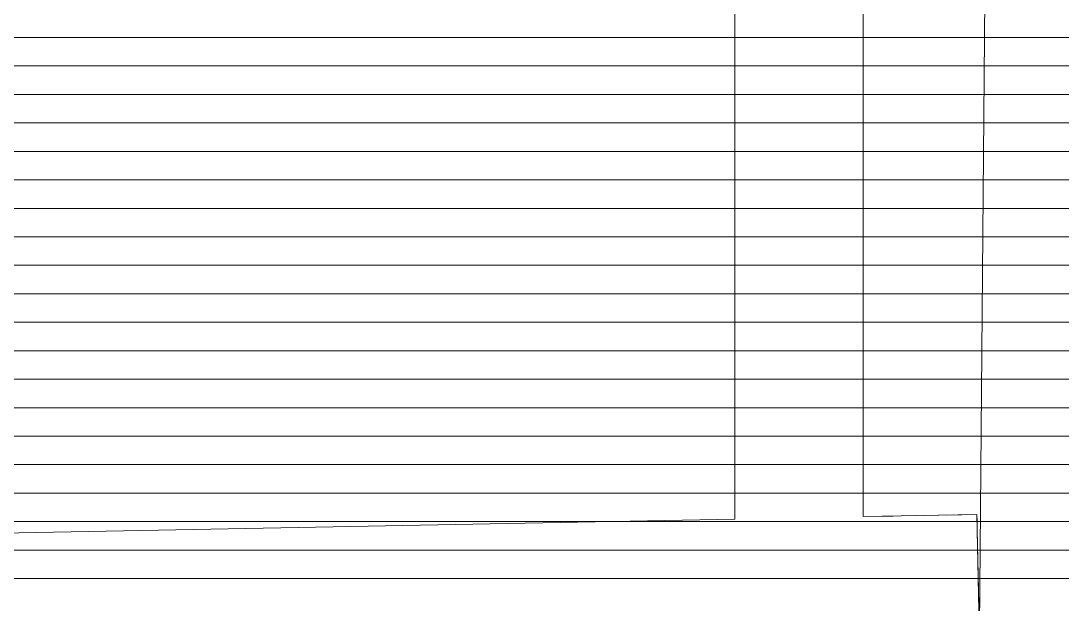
# Model space of a CAD drawing. Header units: metres. Extents: x 48 to 635, y -15 to 39.
# Drawn here: x 71.022 to 74.677, y 6.365 to 8.414 of the extents above; entities that cross this region are included whole.
import ezdxf

# ---------------------------------------------------------------- set-up
doc = ezdxf.new("R2010")
doc.units = ezdxf.units.M
doc.header["$MEASUREMENT"] = 0
for name, pattern in [('Dashed', [0.211667, 0.105833, -0.105833]), ('Dot & Dashed', [0.335139, 0.15875, -0.088194, 0, -0.088194]), ('Wipeout_Contour', [1, 0, -1])]:
    doc.linetypes.add(name, pattern=pattern)
for name, color, linetype in [('2D Drafting - General', 7, 'Continuous'), ('Interior - Furniture', 7, 'Continuous'), ('Shell - Roof', 7, 'Continuous'), ('Structural - Bearing', 7, 'Continuous'), ('Structural - Grid', 7, 'Continuous')]:
    doc.layers.add(name, color=color, linetype=linetype)

# ---------------------------------------------------------------- blocks, each defined once
blk = doc.blocks.new('*X20')
at = {"layer": 'Shell - Roof', "color": 23, "linetype": 'Continuous', "lineweight": 13, "true_color": 0xbf8080}
for p, q in [((70.909, 8.3551), (71.1552, 8.3551)), ((70.909, 8.3551), (71.1552, 8.3551)), ((71.1552, 8.3551), (71.4014, 8.3551)), ((71.1552, 8.3551), (71.4014, 8.3551)), ((71.4014, 8.3551), (71.6476, 8.3551)), ((71.4014, 8.3551), (71.6476, 8.3551)), ((71.6476, 8.3551), (71.8938, 8.3551)), ((71.6476, 8.3551), (71.8938, 8.3551)), ((71.8938, 8.3551), (72.14, 8.3551)), ((71.8938, 8.3551), (72.14, 8.3551)), ((72.14, 8.3551), (72.3862, 8.3551)), ((72.14, 8.3551), (72.3862, 8.3551)), ((72.3862, 8.3551), (72.6324, 8.3551)), ((72.3862, 8.3551), (72.6324, 8.3551)), ((72.6324, 8.3551), (72.8786, 8.3551)), ((72.6324, 8.3551), (72.8786, 8.3551)), ((72.8786, 8.3551), (73.1248, 8.3551)), ((72.8786, 8.3551), (73.1248, 8.3551)), ((73.1248, 8.3551), (73.371, 8.3551)), ((73.1248, 8.3551), (73.371, 8.3551)), ((73.371, 8.3551), (73.6172, 8.3551)), ((73.371, 8.3551), (73.6172, 8.3551)), ((73.6172, 8.3551), (73.8634, 8.3551)), ((73.6172, 8.3551), (73.8634, 8.3551)), ((73.8634, 8.3551), (74.1096, 8.3551)), ((73.8634, 8.3551), (74.1096, 8.3551)), ((74.1096, 8.3551), (74.3558, 8.3551)), ((74.1096, 8.3551), (74.3558, 8.3551)), ((74.3558, 8.3551), (74.602, 8.3551)), ((74.3558, 8.3551), (74.602, 8.3551)), ((74.602, 8.3551), (74.8482, 8.3551)), ((74.602, 8.3551), (74.8482, 8.3551)), ((70.909, 8.2551), (71.1552, 8.2551)), ((70.909, 8.2551), (71.1552, 8.2551)), ((71.1552, 8.2551), (71.4014, 8.2551)), ((71.1552, 8.2551), (71.4014, 8.2551)), ((71.4014, 8.2551), (71.6476, 8.2551)), ((71.4014, 8.2551), (71.6476, 8.2551)), ((71.6476, 8.2551), (71.8938, 8.2551)), ((71.6476, 8.2551), (71.8938, 8.2551)), ((71.8938, 8.2551), (72.14, 8.2551)), ((71.8938, 8.2551), (72.14, 8.2551)), ((72.14, 8.2551), (72.3862, 8.2551)), ((72.14, 8.2551), (72.3862, 8.2551)), ((72.3862, 8.2551), (72.6324, 8.2551)), ((72.3862, 8.2551), (72.6324, 8.2551)), ((72.6324, 8.2551), (72.8786, 8.2551)), ((72.6324, 8.2551), (72.8786, 8.2551)), ((72.8786, 8.2551), (73.1248, 8.2551)), ((72.8786, 8.2551), (73.1248, 8.2551)), ((73.1248, 8.2551), (73.371, 8.2551)), ((73.1248, 8.2551), (73.371, 8.2551)), ((73.371, 8.2551), (73.6172, 8.2551)), ((73.371, 8.2551), (73.6172, 8.2551)), ((73.6172, 8.2551), (73.8634, 8.2551)), ((73.6172, 8.2551), (73.8634, 8.2551)), ((73.8634, 8.2551), (74.1096, 8.2551)), ((73.8634, 8.2551), (74.1096, 8.2551)), ((74.1096, 8.2551), (74.3558, 8.2551)), ((74.1096, 8.2551), (74.3558, 8.2551)), ((74.3558, 8.2551), (74.602, 8.2551)), ((74.3558, 8.2551), (74.602, 8.2551)), ((74.602, 8.2551), (74.8482, 8.2551)), ((74.602, 8.2551), (74.8482, 8.2551)), ((70.909, 8.1551), (71.1552, 8.1551)), ((70.909, 8.1551), (71.1552, 8.1551)), ((71.1552, 8.1551), (71.4014, 8.1551)), ((71.1552, 8.1551), (71.4014, 8.1551)), ((71.4014, 8.1551), (71.6476, 8.1551)), ((71.4014, 8.1551), (71.6476, 8.1551)), ((71.6476, 8.1551), (71.8938, 8.1551)), ((71.6476, 8.1551), (71.8938, 8.1551)), ((71.8938, 8.1551), (72.14, 8.1551)), ((71.8938, 8.1551), (72.14, 8.1551)), ((72.14, 8.1551), (72.3862, 8.1551)), ((72.14, 8.1551), (72.3862, 8.1551)), ((72.3862, 8.1551), (72.6324, 8.1551)), ((72.3862, 8.1551), (72.6324, 8.1551)), ((72.6324, 8.1551), (72.8786, 8.1551)), ((72.6324, 8.1551), (72.8786, 8.1551)), ((72.8786, 8.1551), (73.1248, 8.1551)), ((72.8786, 8.1551), (73.1248, 8.1551)), ((73.1248, 8.1551), (73.371, 8.1551)), ((73.1248, 8.1551), (73.371, 8.1551)), ((73.371, 8.1551), (73.6172, 8.1551)), ((73.371, 8.1551), (73.6172, 8.1551)), ((73.6172, 8.1551), (73.8634, 8.1551)), ((73.6172, 8.1551), (73.8634, 8.1551)), ((73.8634, 8.1551), (74.1096, 8.1551)), ((73.8634, 8.1551), (74.1096, 8.1551)), ((74.1096, 8.1551), (74.3558, 8.1551)), ((74.1096, 8.1551), (74.3558, 8.1551)), ((74.3558, 8.1551), (74.602, 8.1551)), ((74.3558, 8.1551), (74.602, 8.1551)), ((74.602, 8.1551), (74.8482, 8.1551)), ((74.602, 8.1551), (74.8482, 8.1551)), ((70.909, 8.0551), (71.1552, 8.0551)), ((70.909, 8.0551), (71.1552, 8.0551)), ((71.1552, 8.0551), (71.4014, 8.0551)), ((71.1552, 8.0551), (71.4014, 8.0551)), ((71.4014, 8.0551), (71.6476, 8.0551)), ((71.4014, 8.0551), (71.6476, 8.0551)), ((71.6476, 8.0551), (71.8938, 8.0551)), ((71.6476, 8.0551), (71.8938, 8.0551)), ((71.8938, 8.0551), (72.14, 8.0551)), ((71.8938, 8.0551), (72.14, 8.0551)), ((72.14, 8.0551), (72.3862, 8.0551)), ((72.14, 8.0551), (72.3862, 8.0551)), ((72.3862, 8.0551), (72.6324, 8.0551)), ((72.3862, 8.0551), (72.6324, 8.0551)), ((72.6324, 8.0551), (72.8786, 8.0551)), ((72.6324, 8.0551), (72.8786, 8.0551)), ((72.8786, 8.0551), (73.1248, 8.0551)), ((72.8786, 8.0551), (73.1248, 8.0551)), ((73.1248, 8.0551), (73.371, 8.0551)), ((73.1248, 8.0551), (73.371, 8.0551)), ((73.371, 8.0551), (73.6172, 8.0551)), ((73.371, 8.0551), (73.6172, 8.0551)), ((73.6172, 8.0551), (73.8634, 8.0551)), ((73.6172, 8.0551), (73.8634, 8.0551)), ((73.8634, 8.0551), (74.1096, 8.0551)), ((73.8634, 8.0551), (74.1096, 8.0551)), ((74.1096, 8.0551), (74.3558, 8.0551)), ((74.1096, 8.0551), (74.3558, 8.0551)), ((74.3558, 8.0551), (74.602, 8.0551)), ((74.3558, 8.0551), (74.602, 8.0551)), ((74.602, 8.0551), (74.8482, 8.0551)), ((74.602, 8.0551), (74.8482, 8.0551)), ((70.909, 7.9551), (71.1552, 7.9551)), ((70.909, 7.9551), (71.1552, 7.9551)), ((71.1552, 7.9551), (71.4014, 7.9551)), ((71.1552, 7.9551), (71.4014, 7.9551)), ((71.4014, 7.9551), (71.6476, 7.9551)), ((71.4014, 7.9551), (71.6476, 7.9551)), ((71.6476, 7.9551), (71.8938, 7.9551)), ((71.6476, 7.9551), (71.8938, 7.9551)), ((71.8938, 7.9551), (72.14, 7.9551)), ((71.8938, 7.9551), (72.14, 7.9551)), ((72.14, 7.9551), (72.3862, 7.9551)), ((72.14, 7.9551), (72.3862, 7.9551)), ((72.3862, 7.9551), (72.6324, 7.9551)), ((72.3862, 7.9551), (72.6324, 7.9551)), ((72.6324, 7.9551), (72.8786, 7.9551)), ((72.6324, 7.9551), (72.8786, 7.9551)), ((72.8786, 7.9551), (73.1248, 7.9551)), ((72.8786, 7.9551), (73.1248, 7.9551)), ((73.1248, 7.9551), (73.371, 7.9551)), ((73.1248, 7.9551), (73.371, 7.9551)), ((73.371, 7.9551), (73.6172, 7.9551)), ((73.371, 7.9551), (73.6172, 7.9551)), ((73.6172, 7.9551), (73.8634, 7.9551)), ((73.6172, 7.9551), (73.8634, 7.9551)), ((73.8634, 7.9551), (74.1096, 7.9551)), ((73.8634, 7.9551), (74.1096, 7.9551)), ((74.1096, 7.9551), (74.3558, 7.9551)), ((74.1096, 7.9551), (74.3558, 7.9551)), ((74.3558, 7.9551), (74.602, 7.9551)), ((74.3558, 7.9551), (74.602, 7.9551)), ((74.602, 7.9551), (74.8482, 7.9551)), ((74.602, 7.9551), (74.8482, 7.9551)), ((70.909, 7.8551), (71.1552, 7.8551)), ((70.909, 7.8551), (71.1552, 7.8551)), ((71.1552, 7.8551), (71.4014, 7.8551)), ((71.1552, 7.8551), (71.4014, 7.8551)), ((71.4014, 7.8551), (71.6476, 7.8551)), ((71.4014, 7.8551), (71.6476, 7.8551)), ((71.6476, 7.8551), (71.8938, 7.8551)), ((71.6476, 7.8551), (71.8938, 7.8551)), ((71.8938, 7.8551), (72.14, 7.8551)), ((71.8938, 7.8551), (72.14, 7.8551)), ((72.14, 7.8551), (72.3862, 7.8551)), ((72.14, 7.8551), (72.3862, 7.8551)), ((72.3862, 7.8551), (72.6324, 7.8551)), ((72.3862, 7.8551), (72.6324, 7.8551)), ((72.6324, 7.8551), (72.8786, 7.8551)), ((72.6324, 7.8551), (72.8786, 7.8551)), ((72.8786, 7.8551), (73.1248, 7.8551)), ((72.8786, 7.8551), (73.1248, 7.8551)), ((73.1248, 7.8551), (73.371, 7.8551)), ((73.1248, 7.8551), (73.371, 7.8551)), ((73.371, 7.8551), (73.6172, 7.8551)), ((73.371, 7.8551), (73.6172, 7.8551)), ((73.6172, 7.8551), (73.8634, 7.8551)), ((73.6172, 7.8551), (73.8634, 7.8551)), ((73.8634, 7.8551), (74.1096, 7.8551)), ((73.8634, 7.8551), (74.1096, 7.8551)), ((74.1096, 7.8551), (74.3558, 7.8551)), ((74.1096, 7.8551), (74.3558, 7.8551)), ((74.3558, 7.8551), (74.602, 7.8551)), ((74.3558, 7.8551), (74.602, 7.8551)), ((74.602, 7.8551), (74.8482, 7.8551)), ((74.602, 7.8551), (74.8482, 7.8551)), ((70.909, 7.7551), (71.1552, 7.7551)), ((70.909, 7.7551), (71.1552, 7.7551)), ((71.1552, 7.7551), (71.4014, 7.7551)), ((71.1552, 7.7551), (71.4014, 7.7551)), ((71.4014, 7.7551), (71.6476, 7.7551)), ((71.4014, 7.7551), (71.6476, 7.7551)), ((71.6476, 7.7551), (71.8938, 7.7551)), ((71.6476, 7.7551), (71.8938, 7.7551)), ((71.8938, 7.7551), (72.14, 7.7551)), ((71.8938, 7.7551), (72.14, 7.7551)), ((72.14, 7.7551), (72.3862, 7.7551)), ((72.14, 7.7551), (72.3862, 7.7551)), ((72.3862, 7.7551), (72.6324, 7.7551)), ((72.3862, 7.7551), (72.6324, 7.7551)), ((72.6324, 7.7551), (72.8786, 7.7551)), ((72.6324, 7.7551), (72.8786, 7.7551)), ((72.8786, 7.7551), (73.1248, 7.7551)), ((72.8786, 7.7551), (73.1248, 7.7551)), ((73.1248, 7.7551), (73.371, 7.7551)), ((73.1248, 7.7551), (73.371, 7.7551)), ((73.371, 7.7551), (73.6172, 7.7551)), ((73.371, 7.7551), (73.6172, 7.7551)), ((73.6172, 7.7551), (73.8634, 7.7551)), ((73.6172, 7.7551), (73.8634, 7.7551)), ((73.8634, 7.7551), (74.1096, 7.7551)), ((73.8634, 7.7551), (74.1096, 7.7551)), ((74.1096, 7.7551), (74.3558, 7.7551)), ((74.1096, 7.7551), (74.3558, 7.7551)), ((74.3558, 7.7551), (74.602, 7.7551)), ((74.3558, 7.7551), (74.602, 7.7551)), ((74.602, 7.7551), (74.8482, 7.7551)), ((74.602, 7.7551), (74.8482, 7.7551)), ((70.909, 7.6551), (71.1552, 7.6551)), ((70.909, 7.6551), (71.1552, 7.6551)), ((71.1552, 7.6551), (71.4014, 7.6551)), ((71.1552, 7.6551), (71.4014, 7.6551)), ((71.4014, 7.6551), (71.6476, 7.6551)), ((71.4014, 7.6551), (71.6476, 7.6551)), ((71.6476, 7.6551), (71.8938, 7.6551)), ((71.6476, 7.6551), (71.8938, 7.6551)), ((71.8938, 7.6551), (72.14, 7.6551)), ((71.8938, 7.6551), (72.14, 7.6551)), ((72.14, 7.6551), (72.3862, 7.6551)), ((72.14, 7.6551), (72.3862, 7.6551)), ((72.3862, 7.6551), (72.6324, 7.6551)), ((72.3862, 7.6551), (72.6324, 7.6551)), ((72.6324, 7.6551), (72.8786, 7.6551)), ((72.6324, 7.6551), (72.8786, 7.6551)), ((72.8786, 7.6551), (73.1248, 7.6551)), ((72.8786, 7.6551), (73.1248, 7.6551)), ((73.1248, 7.6551), (73.371, 7.6551)), ((73.1248, 7.6551), (73.371, 7.6551)), ((73.371, 7.6551), (73.6172, 7.6551)), ((73.371, 7.6551), (73.6172, 7.6551)), ((73.6172, 7.6551), (73.8634, 7.6551)), ((73.6172, 7.6551), (73.8634, 7.6551)), ((73.8634, 7.6551), (74.1096, 7.6551)), ((73.8634, 7.6551), (74.1096, 7.6551)), ((74.1096, 7.6551), (74.3558, 7.6551)), ((74.1096, 7.6551), (74.3558, 7.6551)), ((74.3558, 7.6551), (74.602, 7.6551)), ((74.3558, 7.6551), (74.602, 7.6551)), ((74.602, 7.6551), (74.8482, 7.6551)), ((74.602, 7.6551), (74.8482, 7.6551)), ((70.909, 7.5551), (71.1552, 7.5551)), ((70.909, 7.5551), (71.1552, 7.5551)), ((71.1552, 7.5551), (71.4014, 7.5551)), ((71.1552, 7.5551), (71.4014, 7.5551)), ((71.4014, 7.5551), (71.6476, 7.5551)), ((71.4014, 7.5551), (71.6476, 7.5551)), ((71.6476, 7.5551), (71.8938, 7.5551)), ((71.6476, 7.5551), (71.8938, 7.5551)), ((71.8938, 7.5551), (72.14, 7.5551)), ((71.8938, 7.5551), (72.14, 7.5551)), ((72.14, 7.5551), (72.3862, 7.5551)), ((72.14, 7.5551), (72.3862, 7.5551)), ((72.3862, 7.5551), (72.6324, 7.5551)), ((72.3862, 7.5551), (72.6324, 7.5551)), ((72.6324, 7.5551), (72.8786, 7.5551)), ((72.6324, 7.5551), (72.8786, 7.5551)), ((72.8786, 7.5551), (73.1248, 7.5551)), ((72.8786, 7.5551), (73.1248, 7.5551)), ((73.1248, 7.5551), (73.371, 7.5551)), ((73.1248, 7.5551), (73.371, 7.5551)), ((73.371, 7.5551), (73.6172, 7.5551)), ((73.371, 7.5551), (73.6172, 7.5551)), ((73.6172, 7.5551), (73.8634, 7.5551)), ((73.6172, 7.5551), (73.8634, 7.5551)), ((73.8634, 7.5551), (74.1096, 7.5551)), ((73.8634, 7.5551), (74.1096, 7.5551)), ((74.1096, 7.5551), (74.3558, 7.5551)), ((74.1096, 7.5551), (74.3558, 7.5551)), ((74.3558, 7.5551), (74.602, 7.5551)), ((74.3558, 7.5551), (74.602, 7.5551)), ((74.602, 7.5551), (74.8482, 7.5551)), ((74.602, 7.5551), (74.8482, 7.5551)), ((70.909, 7.4551), (71.1552, 7.4551)), ((70.909, 7.4551), (71.1552, 7.4551)), ((71.1552, 7.4551), (71.4014, 7.4551)), ((71.1552, 7.4551), (71.4014, 7.4551)), ((71.4014, 7.4551), (71.6476, 7.4551)), ((71.4014, 7.4551), (71.6476, 7.4551)), ((71.6476, 7.4551), (71.8938, 7.4551)), ((71.6476, 7.4551), (71.8938, 7.4551)), ((71.8938, 7.4551), (72.14, 7.4551)), ((71.8938, 7.4551), (72.14, 7.4551)), ((72.14, 7.4551), (72.3862, 7.4551)), ((72.14, 7.4551), (72.3862, 7.4551)), ((72.3862, 7.4551), (72.6324, 7.4551)), ((72.3862, 7.4551), (72.6324, 7.4551)), ((72.6324, 7.4551), (72.8786, 7.4551)), ((72.6324, 7.4551), (72.8786, 7.4551)), ((72.8786, 7.4551), (73.1248, 7.4551)), ((72.8786, 7.4551), (73.1248, 7.4551)), ((73.1248, 7.4551), (73.371, 7.4551)), ((73.1248, 7.4551), (73.371, 7.4551)), ((73.371, 7.4551), (73.6172, 7.4551)), ((73.371, 7.4551), (73.6172, 7.4551)), ((73.6172, 7.4551), (73.8634, 7.4551)), ((73.6172, 7.4551), (73.8634, 7.4551)), ((73.8634, 7.4551), (74.1096, 7.4551)), ((73.8634, 7.4551), (74.1096, 7.4551)), ((74.1096, 7.4551), (74.3558, 7.4551)), ((74.1096, 7.4551), (74.3558, 7.4551)), ((74.3558, 7.4551), (74.602, 7.4551)), ((74.3558, 7.4551), (74.602, 7.4551)), ((74.602, 7.4551), (74.8482, 7.4551)), ((74.602, 7.4551), (74.8482, 7.4551)), ((70.909, 7.3551), (71.1552, 7.3551)), ((70.909, 7.3551), (71.1552, 7.3551)), ((71.1552, 7.3551), (71.4014, 7.3551)), ((71.1552, 7.3551), (71.4014, 7.3551)), ((71.4014, 7.3551), (71.6476, 7.3551)), ((71.4014, 7.3551), (71.6476, 7.3551)), ((71.6476, 7.3551), (71.8938, 7.3551)), ((71.6476, 7.3551), (71.8938, 7.3551)), ((71.8938, 7.3551), (72.14, 7.3551)), ((71.8938, 7.3551), (72.14, 7.3551)), ((72.14, 7.3551), (72.3862, 7.3551)), ((72.14, 7.3551), (72.3862, 7.3551)), ((72.3862, 7.3551), (72.6324, 7.3551)), ((72.3862, 7.3551), (72.6324, 7.3551)), ((72.6324, 7.3551), (72.8786, 7.3551)), ((72.6324, 7.3551), (72.8786, 7.3551)), ((72.8786, 7.3551), (73.1248, 7.3551)), ((72.8786, 7.3551), (73.1248, 7.3551)), ((73.1248, 7.3551), (73.371, 7.3551)), ((73.1248, 7.3551), (73.371, 7.3551)), ((73.371, 7.3551), (73.6172, 7.3551)), ((73.371, 7.3551), (73.6172, 7.3551)), ((73.6172, 7.3551), (73.8634, 7.3551)), ((73.6172, 7.3551), (73.8634, 7.3551)), ((73.8634, 7.3551), (74.1096, 7.3551)), ((73.8634, 7.3551), (74.1096, 7.3551)), ((74.1096, 7.3551), (74.3558, 7.3551)), ((74.1096, 7.3551), (74.3558, 7.3551)), ((74.3558, 7.3551), (74.602, 7.3551)), ((74.3558, 7.3551), (74.602, 7.3551)), ((74.602, 7.3551), (74.8482, 7.3551)), ((74.602, 7.3551), (74.8482, 7.3551)), ((70.909, 7.2551), (71.1552, 7.2551)), ((70.909, 7.2551), (71.1552, 7.2551)), ((71.1552, 7.2551), (71.4014, 7.2551)), ((71.1552, 7.2551), (71.4014, 7.2551)), ((71.4014, 7.2551), (71.6476, 7.2551)), ((71.4014, 7.2551), (71.6476, 7.2551)), ((71.6476, 7.2551), (71.8938, 7.2551)), ((71.6476, 7.2551), (71.8938, 7.2551)), ((71.8938, 7.2551), (72.14, 7.2551)), ((71.8938, 7.2551), (72.14, 7.2551)), ((72.14, 7.2551), (72.3862, 7.2551)), ((72.14, 7.2551), (72.3862, 7.2551)), ((72.3862, 7.2551), (72.6324, 7.2551)), ((72.3862, 7.2551), (72.6324, 7.2551)), ((72.6324, 7.2551), (72.8786, 7.2551)), ((72.6324, 7.2551), (72.8786, 7.2551)), ((72.8786, 7.2551), (73.1248, 7.2551)), ((72.8786, 7.2551), (73.1248, 7.2551)), ((73.1248, 7.2551), (73.371, 7.2551)), ((73.1248, 7.2551), (73.371, 7.2551)), ((73.371, 7.2551), (73.6172, 7.2551)), ((73.371, 7.2551), (73.6172, 7.2551)), ((73.6172, 7.2551), (73.8634, 7.2551)), ((73.6172, 7.2551), (73.8634, 7.2551)), ((73.8634, 7.2551), (74.1096, 7.2551)), ((73.8634, 7.2551), (74.1096, 7.2551)), ((74.1096, 7.2551), (74.3558, 7.2551)), ((74.1096, 7.2551), (74.3558, 7.2551)), ((74.3558, 7.2551), (74.602, 7.2551)), ((74.3558, 7.2551), (74.602, 7.2551)), ((74.602, 7.2551), (74.8482, 7.2551)), ((74.602, 7.2551), (74.8482, 7.2551)), ((70.909, 7.1551), (71.1552, 7.1551)), ((70.909, 7.1551), (71.1552, 7.1551)), ((71.1552, 7.1551), (71.4014, 7.1551)), ((71.1552, 7.1551), (71.4014, 7.1551)), ((71.4014, 7.1551), (71.6476, 7.1551)), ((71.4014, 7.1551), (71.6476, 7.1551)), ((71.6476, 7.1551), (71.8938, 7.1551)), ((71.6476, 7.1551), (71.8938, 7.1551)), ((71.8938, 7.1551), (72.14, 7.1551)), ((71.8938, 7.1551), (72.14, 7.1551)), ((72.14, 7.1551), (72.3862, 7.1551)), ((72.14, 7.1551), (72.3862, 7.1551)), ((72.3862, 7.1551), (72.6324, 7.1551)), ((72.3862, 7.1551), (72.6324, 7.1551)), ((72.6324, 7.1551), (72.8786, 7.1551)), ((72.6324, 7.1551), (72.8786, 7.1551)), ((72.8786, 7.1551), (73.1248, 7.1551)), ((72.8786, 7.1551), (73.1248, 7.1551)), ((73.1248, 7.1551), (73.371, 7.1551)), ((73.1248, 7.1551), (73.371, 7.1551)), ((73.371, 7.1551), (73.6172, 7.1551)), ((73.371, 7.1551), (73.6172, 7.1551)), ((73.6172, 7.1551), (73.8634, 7.1551)), ((73.6172, 7.1551), (73.8634, 7.1551)), ((73.8634, 7.1551), (74.1096, 7.1551)), ((73.8634, 7.1551), (74.1096, 7.1551)), ((74.1096, 7.1551), (74.3558, 7.1551)), ((74.1096, 7.1551), (74.3558, 7.1551)), ((74.3558, 7.1551), (74.602, 7.1551)), ((74.3558, 7.1551), (74.602, 7.1551)), ((74.602, 7.1551), (74.8482, 7.1551)), ((74.602, 7.1551), (74.8482, 7.1551)), ((70.909, 7.0551), (71.1552, 7.0551)), ((70.909, 7.0551), (71.1552, 7.0551)), ((71.1552, 7.0551), (71.4014, 7.0551)), ((71.1552, 7.0551), (71.4014, 7.0551)), ((71.4014, 7.0551), (71.6476, 7.0551)), ((71.4014, 7.0551), (71.6476, 7.0551)), ((71.6476, 7.0551), (71.8938, 7.0551)), ((71.6476, 7.0551), (71.8938, 7.0551)), ((71.8938, 7.0551), (72.14, 7.0551)), ((71.8938, 7.0551), (72.14, 7.0551)), ((72.14, 7.0551), (72.3862, 7.0551)), ((72.14, 7.0551), (72.3862, 7.0551)), ((72.3862, 7.0551), (72.6324, 7.0551)), ((72.3862, 7.0551), (72.6324, 7.0551)), ((72.6324, 7.0551), (72.8786, 7.0551)), ((72.6324, 7.0551), (72.8786, 7.0551)), ((72.8786, 7.0551), (73.1248, 7.0551)), ((72.8786, 7.0551), (73.1248, 7.0551)), ((73.1248, 7.0551), (73.371, 7.0551)), ((73.1248, 7.0551), (73.371, 7.0551)), ((73.371, 7.0551), (73.6172, 7.0551)), ((73.371, 7.0551), (73.6172, 7.0551)), ((73.6172, 7.0551), (73.8634, 7.0551)), ((73.6172, 7.0551), (73.8634, 7.0551)), ((73.8634, 7.0551), (74.1096, 7.0551)), ((73.8634, 7.0551), (74.1096, 7.0551)), ((74.1096, 7.0551), (74.3558, 7.0551)), ((74.1096, 7.0551), (74.3558, 7.0551)), ((74.3558, 7.0551), (74.602, 7.0551)), ((74.3558, 7.0551), (74.602, 7.0551)), ((74.602, 7.0551), (74.8482, 7.0551)), ((74.602, 7.0551), (74.8482, 7.0551)), ((70.909, 6.9551), (71.1552, 6.9551)), ((70.909, 6.9551), (71.1552, 6.9551)), ((71.1552, 6.9551), (71.4014, 6.9551)), ((71.1552, 6.9551), (71.4014, 6.9551)), ((71.4014, 6.9551), (71.6476, 6.9551)), ((71.4014, 6.9551), (71.6476, 6.9551)), ((71.6476, 6.9551), (71.8938, 6.9551)), ((71.6476, 6.9551), (71.8938, 6.9551)), ((71.8938, 6.9551), (72.14, 6.9551)), ((71.8938, 6.9551), (72.14, 6.9551)), ((72.14, 6.9551), (72.3862, 6.9551)), ((72.14, 6.9551), (72.3862, 6.9551)), ((72.3862, 6.9551), (72.6324, 6.9551)), ((72.3862, 6.9551), (72.6324, 6.9551)), ((72.6324, 6.9551), (72.8786, 6.9551)), ((72.6324, 6.9551), (72.8786, 6.9551)), ((72.8786, 6.9551), (73.1248, 6.9551)), ((72.8786, 6.9551), (73.1248, 6.9551)), ((73.1248, 6.9551), (73.371, 6.9551)), ((73.1248, 6.9551), (73.371, 6.9551)), ((73.371, 6.9551), (73.6172, 6.9551)), ((73.371, 6.9551), (73.6172, 6.9551)), ((73.6172, 6.9551), (73.8634, 6.9551)), ((73.6172, 6.9551), (73.8634, 6.9551)), ((73.8634, 6.9551), (74.1096, 6.9551)), ((73.8634, 6.9551), (74.1096, 6.9551)), ((74.1096, 6.9551), (74.3558, 6.9551)), ((74.1096, 6.9551), (74.3558, 6.9551)), ((74.3558, 6.9551), (74.602, 6.9551)), ((74.3558, 6.9551), (74.602, 6.9551)), ((74.602, 6.9551), (74.8482, 6.9551)), ((74.602, 6.9551), (74.8482, 6.9551)), ((70.909, 6.8551), (71.1552, 6.8551)), ((70.909, 6.8551), (71.1552, 6.8551)), ((71.1552, 6.8551), (71.4014, 6.8551)), ((71.1552, 6.8551), (71.4014, 6.8551)), ((71.4014, 6.8551), (71.6476, 6.8551)), ((71.4014, 6.8551), (71.6476, 6.8551)), ((71.6476, 6.8551), (71.8938, 6.8551)), ((71.6476, 6.8551), (71.8938, 6.8551)), ((71.8938, 6.8551), (72.14, 6.8551)), ((71.8938, 6.8551), (72.14, 6.8551)), ((72.14, 6.8551), (72.3862, 6.8551)), ((72.14, 6.8551), (72.3862, 6.8551)), ((72.3862, 6.8551), (72.6324, 6.8551)), ((72.3862, 6.8551), (72.6324, 6.8551)), ((72.6324, 6.8551), (72.8786, 6.8551)), ((72.6324, 6.8551), (72.8786, 6.8551)), ((72.8786, 6.8551), (73.1248, 6.8551)), ((72.8786, 6.8551), (73.1248, 6.8551)), ((73.1248, 6.8551), (73.371, 6.8551)), ((73.1248, 6.8551), (73.371, 6.8551)), ((73.371, 6.8551), (73.6172, 6.8551)), ((73.371, 6.8551), (73.6172, 6.8551)), ((73.6172, 6.8551), (73.8634, 6.8551)), ((73.6172, 6.8551), (73.8634, 6.8551)), ((73.8634, 6.8551), (74.1096, 6.8551)), ((73.8634, 6.8551), (74.1096, 6.8551)), ((74.1096, 6.8551), (74.3558, 6.8551)), ((74.1096, 6.8551), (74.3558, 6.8551)), ((74.3558, 6.8551), (74.602, 6.8551)), ((74.3558, 6.8551), (74.602, 6.8551)), ((74.602, 6.8551), (74.8482, 6.8551)), ((74.602, 6.8551), (74.8482, 6.8551)), ((70.909, 6.7551), (71.1552, 6.7551)), ((70.909, 6.7551), (71.1552, 6.7551)), ((71.1552, 6.7551), (71.4014, 6.7551)), ((71.1552, 6.7551), (71.4014, 6.7551)), ((71.4014, 6.7551), (71.6476, 6.7551)), ((71.4014, 6.7551), (71.6476, 6.7551)), ((71.6476, 6.7551), (71.8938, 6.7551)), ((71.6476, 6.7551), (71.8938, 6.7551)), ((71.8938, 6.7551), (72.14, 6.7551)), ((71.8938, 6.7551), (72.14, 6.7551)), ((72.14, 6.7551), (72.3862, 6.7551)), ((72.14, 6.7551), (72.3862, 6.7551)), ((72.3862, 6.7551), (72.6324, 6.7551)), ((72.3862, 6.7551), (72.6324, 6.7551)), ((72.6324, 6.7551), (72.8786, 6.7551)), ((72.6324, 6.7551), (72.8786, 6.7551)), ((72.8786, 6.7551), (73.1248, 6.7551)), ((72.8786, 6.7551), (73.1248, 6.7551)), ((73.1248, 6.7551), (73.371, 6.7551)), ((73.1248, 6.7551), (73.371, 6.7551)), ((73.371, 6.7551), (73.6172, 6.7551)), ((73.371, 6.7551), (73.6172, 6.7551)), ((73.6172, 6.7551), (73.8634, 6.7551)), ((73.6172, 6.7551), (73.8634, 6.7551)), ((73.8634, 6.7551), (74.1096, 6.7551)), ((73.8634, 6.7551), (74.1096, 6.7551)), ((74.1096, 6.7551), (74.3558, 6.7551)), ((74.1096, 6.7551), (74.3558, 6.7551)), ((74.3558, 6.7551), (74.602, 6.7551)), ((74.3558, 6.7551), (74.602, 6.7551)), ((74.602, 6.7551), (74.8482, 6.7551)), ((74.602, 6.7551), (74.8482, 6.7551)), ((70.909, 6.6551), (71.1552, 6.6551)), ((70.909, 6.6551), (71.1552, 6.6551)), ((71.1552, 6.6551), (71.4014, 6.6551)), ((71.1552, 6.6551), (71.4014, 6.6551)), ((71.4014, 6.6551), (71.6476, 6.6551)), ((71.4014, 6.6551), (71.6476, 6.6551)), ((71.6476, 6.6551), (71.8938, 6.6551)), ((71.6476, 6.6551), (71.8938, 6.6551)), ((71.8938, 6.6551), (72.14, 6.6551)), ((71.8938, 6.6551), (72.14, 6.6551)), ((72.14, 6.6551), (72.3862, 6.6551)), ((72.14, 6.6551), (72.3862, 6.6551)), ((72.3862, 6.6551), (72.6324, 6.6551)), ((72.3862, 6.6551), (72.6324, 6.6551)), ((72.6324, 6.6551), (72.8786, 6.6551)), ((72.6324, 6.6551), (72.8786, 6.6551)), ((72.8786, 6.6551), (73.1248, 6.6551)), ((72.8786, 6.6551), (73.1248, 6.6551)), ((73.1248, 6.6551), (73.371, 6.6551)), ((73.1248, 6.6551), (73.371, 6.6551)), ((73.371, 6.6551), (73.6172, 6.6551)), ((73.371, 6.6551), (73.6172, 6.6551)), ((73.6172, 6.6551), (73.8634, 6.6551)), ((73.6172, 6.6551), (73.8634, 6.6551)), ((73.8634, 6.6551), (74.1096, 6.6551)), ((73.8634, 6.6551), (74.1096, 6.6551)), ((74.1096, 6.6551), (74.3558, 6.6551)), ((74.1096, 6.6551), (74.3558, 6.6551)), ((74.3558, 6.6551), (74.602, 6.6551)), ((74.3558, 6.6551), (74.602, 6.6551)), ((74.602, 6.6551), (74.8482, 6.6551)), ((74.602, 6.6551), (74.8482, 6.6551)), ((70.909, 6.5551), (71.1552, 6.5551)), ((70.909, 6.5551), (71.1552, 6.5551)), ((71.1552, 6.5551), (71.4014, 6.5551)), ((71.1552, 6.5551), (71.4014, 6.5551)), ((71.4014, 6.5551), (71.6476, 6.5551)), ((71.4014, 6.5551), (71.6476, 6.5551)), ((71.6476, 6.5551), (71.8938, 6.5551)), ((71.6476, 6.5551), (71.8938, 6.5551)), ((71.8938, 6.5551), (72.14, 6.5551)), ((71.8938, 6.5551), (72.14, 6.5551)), ((72.14, 6.5551), (72.3862, 6.5551)), ((72.14, 6.5551), (72.3862, 6.5551)), ((72.3862, 6.5551), (72.6324, 6.5551)), ((72.3862, 6.5551), (72.6324, 6.5551)), ((72.6324, 6.5551), (72.8786, 6.5551)), ((72.6324, 6.5551), (72.8786, 6.5551)), ((72.8786, 6.5551), (73.1248, 6.5551)), ((72.8786, 6.5551), (73.1248, 6.5551)), ((73.1248, 6.5551), (73.371, 6.5551)), ((73.1248, 6.5551), (73.371, 6.5551)), ((73.371, 6.5551), (73.6172, 6.5551)), ((73.371, 6.5551), (73.6172, 6.5551)), ((73.6172, 6.5551), (73.8634, 6.5551)), ((73.6172, 6.5551), (73.8634, 6.5551)), ((73.8634, 6.5551), (74.1096, 6.5551)), ((73.8634, 6.5551), (74.1096, 6.5551)), ((74.1096, 6.5551), (74.3558, 6.5551)), ((74.1096, 6.5551), (74.3558, 6.5551)), ((74.3558, 6.5551), (74.602, 6.5551)), ((74.3558, 6.5551), (74.602, 6.5551)), ((74.602, 6.5551), (74.8482, 6.5551)), ((74.602, 6.5551), (74.8482, 6.5551)), ((70.909, 6.4551), (71.1552, 6.4551)), ((70.909, 6.4551), (71.1552, 6.4551)), ((71.1552, 6.4551), (71.4014, 6.4551)), ((71.1552, 6.4551), (71.4014, 6.4551)), ((71.4014, 6.4551), (71.6476, 6.4551)), ((71.4014, 6.4551), (71.6476, 6.4551)), ((71.6476, 6.4551), (71.8938, 6.4551)), ((71.6476, 6.4551), (71.8938, 6.4551)), ((71.8938, 6.4551), (72.14, 6.4551)), ((71.8938, 6.4551), (72.14, 6.4551)), ((72.14, 6.4551), (72.3862, 6.4551)), ((72.14, 6.4551), (72.3862, 6.4551)), ((72.3862, 6.4551), (72.6324, 6.4551)), ((72.3862, 6.4551), (72.6324, 6.4551)), ((72.6324, 6.4551), (72.8786, 6.4551)), ((72.6324, 6.4551), (72.8786, 6.4551)), ((72.8786, 6.4551), (73.1248, 6.4551)), ((72.8786, 6.4551), (73.1248, 6.4551)), ((73.1248, 6.4551), (73.371, 6.4551)), ((73.1248, 6.4551), (73.371, 6.4551)), ((73.371, 6.4551), (73.6172, 6.4551)), ((73.371, 6.4551), (73.6172, 6.4551)), ((73.6172, 6.4551), (73.8634, 6.4551)), ((73.6172, 6.4551), (73.8634, 6.4551)), ((73.8634, 6.4551), (74.1096, 6.4551)), ((73.8634, 6.4551), (74.1096, 6.4551)), ((74.1096, 6.4551), (74.3558, 6.4551)), ((74.1096, 6.4551), (74.3558, 6.4551)), ((74.3558, 6.4551), (74.602, 6.4551)), ((74.3558, 6.4551), (74.602, 6.4551)), ((74.602, 6.4551), (74.8482, 6.4551)), ((74.602, 6.4551), (74.8482, 6.4551))]:
    blk.add_line(p, q, dxfattribs=at)

msp = doc.modelspace()

# ---------------------------------------------------------------- wipeouts: each hides what was drawn before it
at = {"color": 254, "linetype": 'Wipeout_Contour', "lineweight": 0, "ltscale": 266.289487}
msp.add_wipeout([(58.1671, 5.9211), (74.387, 6.2301), (74.3784, 6.68), (58.1586, 6.371)], dxfattribs=at).dxf.layer = 'Structural - Bearing'

# ---------------------------------------------------------------- next in the draw order: linework, layer by layer
at = {"layer": 'Interior - Furniture', "color": 7, "linetype": 'Continuous', "lineweight": 13}
msp.add_line((74.6472, 37.3114), (74.387, 6.2301), dxfattribs=at)
at = {"layer": 'Interior - Furniture', "color": 8, "linetype": 'Dashed', "lineweight": 13}
for p, q in [((73.9785, 14.6404), (73.9785, 6.6724)), ((73.9785, 6.6724), (74.3784, 6.68)), ((74.3784, 6.68), (74.387, 6.2301))]:
    msp.add_line(p, q, dxfattribs=at)
at = {"layer": 'Structural - Bearing', "color": 251, "linetype": 'Continuous', "lineweight": 20, "true_color": 0x6a6a6a, "flags": 128}
for points in [[(73.5285, 6.6638), (69.8485, 6.5937)], [(74.3784, 6.68), (73.9785, 6.6724)], [(74.387, 6.2301), (74.3784, 6.68)]]:
    msp.add_lwpolyline(points, dxfattribs=at)
at = {"layer": 'Structural - Grid', "color": 104, "linetype": 'Dot & Dashed', "lineweight": 13, "true_color": 0x029e21}
msp.add_line((74.9345, 6.455), (74.3785, 6.455), dxfattribs=at)

# ---------------------------------------------------------------- next in the draw order: wipeouts: each hides what was drawn before it
at = {"color": 254, "linetype": 'Wipeout_Contour', "lineweight": 0, "ltscale": 298.485699}
msp.add_wipeout([(73.9785, 14.6404), (73.5285, 14.6464), (73.5285, 6.6638), (73.9785, 6.6724)], dxfattribs=at).dxf.layer = 'Structural - Bearing'

# ---------------------------------------------------------------- next in the draw order: linework, layer by layer
at = {"layer": '2D Drafting - General', "color": 7, "linetype": 'Dashed', "lineweight": 13}
msp.add_lwpolyline([(58.1671, 5.9211), (74.387, 6.2301), (74.3784, 6.68), (73.9785, 6.6724), (73.9785, 14.6404), (74.3724, 14.6351), (74.3784, 15.0851), (73.9785, 15.0904), (73.9785, 17.5224), (74.3785, 17.5224), (74.3785, 17.9724), (73.9785, 17.9724), (73.9785, 21.9124), (74.3785, 21.9124), (74.3785, 22.3624), (64.7385, 22.3624)], dxfattribs=at)
at = {"layer": 'Structural - Bearing', "color": 251, "linetype": 'Continuous', "lineweight": 20, "true_color": 0x6a6a6a, "flags": 128}
for points in [[(73.5285, 14.6464), (73.5285, 6.6638)], [(73.9785, 6.6724), (73.9785, 14.6404)]]:
    msp.add_lwpolyline(points, dxfattribs=at)

# ---------------------------------------------------------------- next in the draw order: block references
at = {"layer": 'Shell - Roof', "color": 23, "linetype": 'Continuous', "lineweight": 13, "true_color": 0xbf8080}
msp.add_blockref('*X20', (0, 0), dxfattribs=at)

doc.saveas('drawing.dxf')
